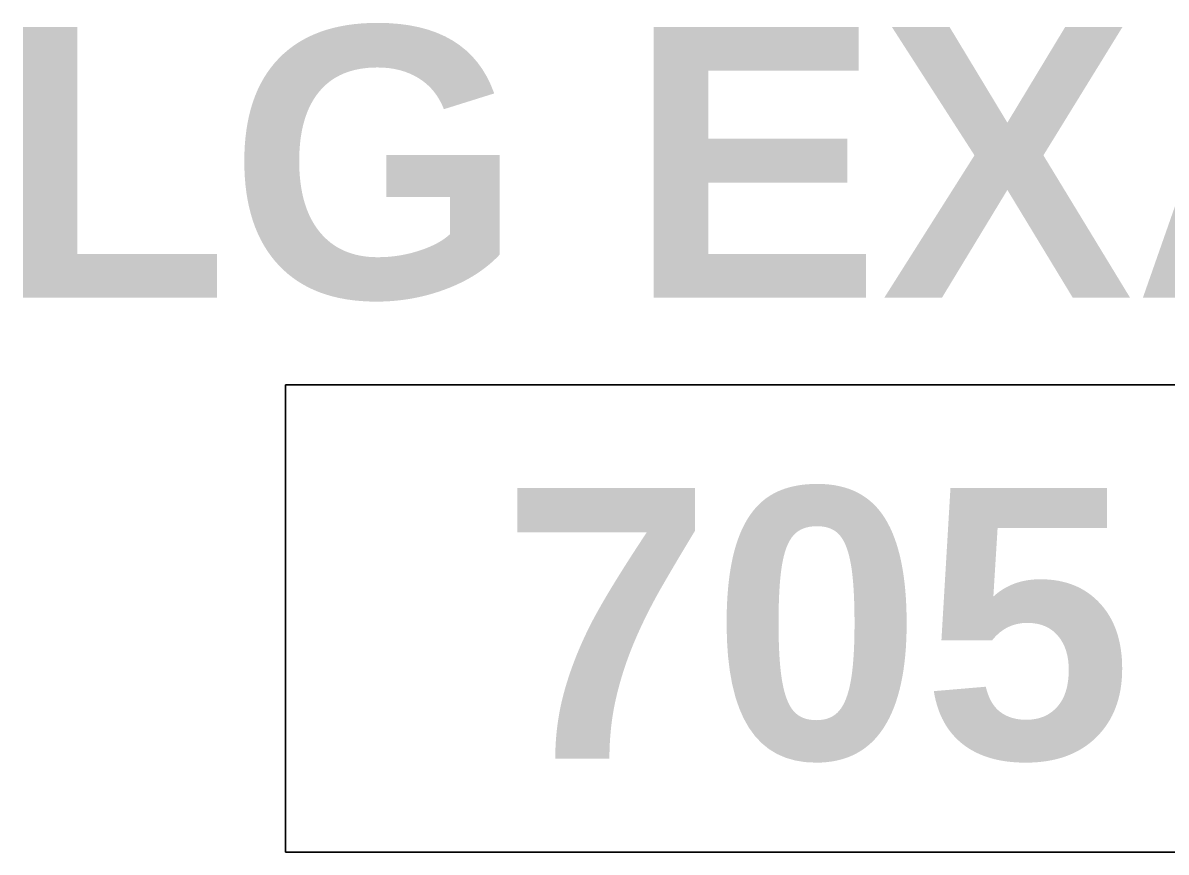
# Model space of a CAD drawing. Header units: inches. Extents: x 1076 to 2563, y 349 to 2134.
# Drawn here: x 2137.62 to 2175.59, y 788.68 to 816.24 of the extents above; entities that cross this region are included whole.
import ezdxf

# ---------------------------------------------------------------- set-up
doc = ezdxf.new("R2010")
doc.units = ezdxf.units.IN
doc.header["$MEASUREMENT"] = 0
doc.layers.add('A-AREA-IDEN', color=2, linetype='Continuous', lineweight=9)
doc.styles.add('Swis721 Lt BT_B', font='', dxfattribs={"height": 9})
doc.styles.get('Swis721 Lt BT_B').set_extended_font_data('Swis721 Lt BT', bold=True)

# ---------------------------------------------------------------- blocks, each defined once
blk = doc.blocks.new('Room Tag - Room Name and Number-3379422-Level XX  POWER _ SIGNAL')
at = {"layer": 'A-AREA-IDEN'}
for p, q in [((-0.18806, -0.16357), (-0.18806, -0.00182)), ((-0.18806, -0.00182), (0.18694, -0.00182)), ((0.18694, -0.00182), (-0.18806, -0.00182)), ((-0.18806, -0.00182), (-0.18806, -0.16357)), ((0.18694, -0.00182), (0.18694, -0.16357)), ((0.18694, -0.16357), (0.18694, -0.00182)), ((0.18694, -0.16357), (-0.18806, -0.16357)), ((-0.18806, -0.16357), (0.18694, -0.16357))]:
    blk.add_line(p, q, dxfattribs=at)

msp = doc.modelspace()

# ---------------------------------------------------------------- block references
at = {"layer": 'A-AREA-IDEN', "xscale": 95.99999999999994, "yscale": 95.99999999999994, "zscale": 95.99999999999994}
msp.add_blockref('Room Tag - Room Name and Number-3379422-Level XX  POWER _ SIGNAL', (2164.397, 804.385), dxfattribs=at)

# ---------------------------------------------------------------- texts
at = {"layer": 'A-AREA-IDEN', "char_height": 9, "attachment_point": 1, "style": 'Swis721 Lt BT_B'}
for s, insert, width in [('LG EXAM', (2136.779, 816.101), 66.66), ('705', (2153.501, 800.783), 25.452)]:
    msp.add_mtext(s, dxfattribs=dict(at, insert=insert, width=width))

doc.saveas('drawing.dxf')
